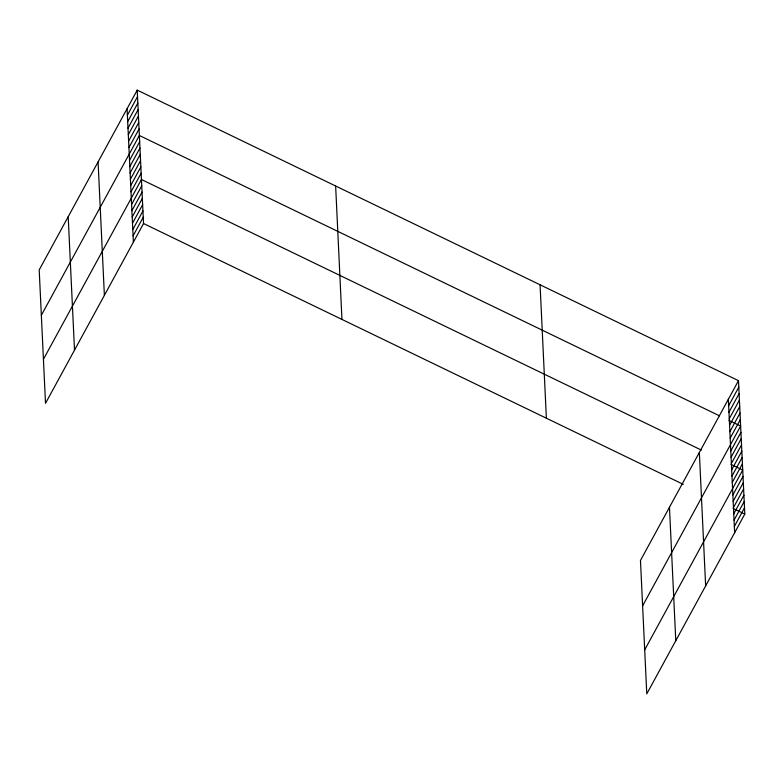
<?xml version="1.0" encoding="UTF-8"?>
<svg xmlns="http://www.w3.org/2000/svg" width="784" height="784" viewBox="0 0 784 784"><rect width="100%" height="100%" fill="white"/><g stroke="black" fill="none" stroke-linecap="round" stroke-linejoin="round"><path stroke-width="1.18" d="M137.22 90.121L39.2 269.902L45.511 403.329L143.531 223.538L137.22 90.121L738.489 380.671L744.8 514.098L646.78 693.879L640.469 560.462L738.489 380.671M127.38 115.219L137.533 96.599M127.684 121.696L137.837 103.076M127.988 128.174L138.141 109.564M128.302 134.662L138.445 116.042M128.605 141.14L138.758 122.52M128.909 147.617L139.062 128.997M41.346 315.266L139.366 135.485L719.418 415.785M129.517 160.387L139.66 141.777M129.811 166.678L139.964 148.058M130.105 172.97L140.258 154.35M130.409 179.262L140.552 160.642M130.703 185.553L140.855 166.933M130.997 191.835L141.149 173.225M43.424 359.297L141.453 179.516L701.337 450.065M131.594 204.418L141.747 185.798M131.888 210.71L142.041 192.09M132.192 217.001L142.345 198.381M132.486 223.293L142.639 204.673M132.79 229.575L142.933 210.965M133.084 235.866L143.237 217.256M728.65 405.769L738.802 387.149M728.953 412.247L739.106 393.637M729.257 418.734L739.41 400.114M729.571 425.212L739.714 406.592M729.875 431.69L740.027 413.08M730.178 438.168L740.331 419.558M642.615 605.826L740.635 426.035L728.963 420.4M730.786 450.947L740.939 432.327M731.08 457.229L741.233 438.619M731.384 463.52L741.527 444.91M731.678 469.812L741.831 451.192M731.972 476.104L742.125 457.484M732.276 482.395L742.419 463.775M644.693 649.848L742.722 470.067L731.051 464.422M732.864 494.969L743.016 476.358M733.167 501.26L743.31 482.65M733.461 507.552L743.614 488.932M733.755 513.843L743.908 495.223M734.059 520.135L744.202 501.515M734.353 526.427L744.506 507.807M143.531 223.538L683.256 484.355M733.128 508.453L744.8 514.098M728.346 399.291L734.647 532.708M699.348 452.476L705.649 585.903M669.467 507.268L675.779 640.695M540.068 284.788L546.379 418.215M335.64 186.004L341.951 319.421M127.077 108.731L133.378 242.158M98.078 161.925L104.38 295.343M68.198 216.717L74.509 350.144"/></g></svg>
